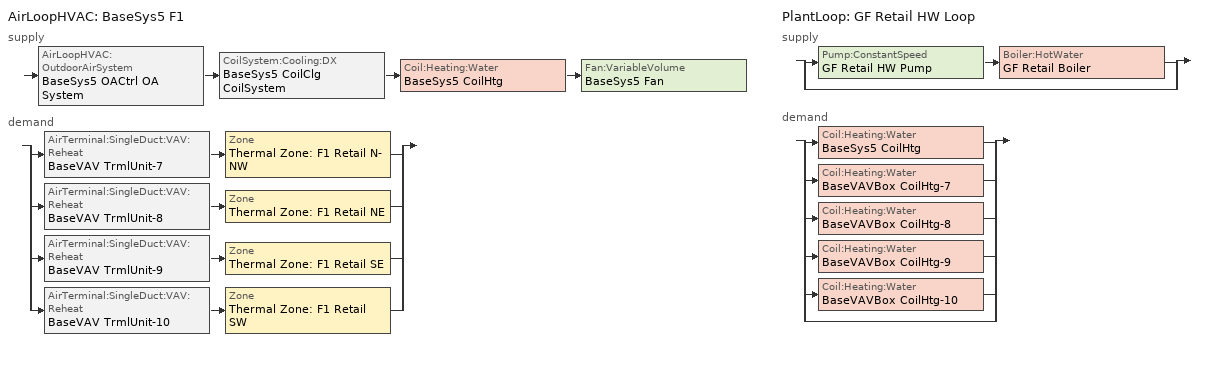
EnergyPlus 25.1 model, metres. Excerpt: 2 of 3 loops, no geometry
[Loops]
AirLoopHVAC 'BaseSys5 F1'
 supply: AirLoopHVAC:OutdoorAirSystem 'BaseSys5 OACtrl OA System' > CoilSystem:Cooling:DX 'BaseSys5 CoilClg CoilSystem' > Coil:Heating:Water 'BaseSys5 CoilHtg' > Fan:VariableVolume 'BaseSys5 Fan'
 demand: split
  | AirTerminal:SingleDuct:VAV:Reheat 'BaseVAV TrmlUnit-7' > Zone 'Thermal Zone: F1 Retail N-NW'
  | AirTerminal:SingleDuct:VAV:Reheat 'BaseVAV TrmlUnit-8' > Zone 'Thermal Zone: F1 Retail NE'
  | AirTerminal:SingleDuct:VAV:Reheat 'BaseVAV TrmlUnit-9' > Zone 'Thermal Zone: F1 Retail SE'
  | AirTerminal:SingleDuct:VAV:Reheat 'BaseVAV TrmlUnit-10' > Zone 'Thermal Zone: F1 Retail SW'
PlantLoop 'GF Retail HW Loop'
 supply: split
  | Pump:ConstantSpeed 'GF Retail HW Pump' > Boiler:HotWater 'GF Retail Boiler'
  | bypass
 demand: split
  | Coil:Heating:Water 'BaseSys5 CoilHtg'
  | Coil:Heating:Water 'BaseVAVBox CoilHtg-7'
  | Coil:Heating:Water 'BaseVAVBox CoilHtg-8'
  | Coil:Heating:Water 'BaseVAVBox CoilHtg-9'
  | Coil:Heating:Water 'BaseVAVBox CoilHtg-10'
  | bypass
[ZoneControl:Thermostat] Temperature Difference Between Cutout And Setpoint {deltaC}=0
Name | Zone or ZoneList | Control Type Schedule | Control 1
Thermal Zone: F1 Retail N-NW Thermostat | Thermal Zone: F1 Retail N-NW | Thermal Zone: F1 Retail N-NW Thermostat Schedule | Thermal Zone: F1 Retail N-NW Thermostat
Thermal Zone: F1 Retail NE Thermostat | Thermal Zone: F1 Retail NE | Thermal Zone: F1 Retail NE Thermostat Schedule | Thermal Zone: F1 Retail NE Thermostat
Thermal Zone: F1 Retail SE Thermostat | Thermal Zone: F1 Retail SE | Thermal Zone: F1 Retail SE Thermostat Schedule | Thermal Zone: F1 Retail SE Thermostat
Thermal Zone: F1 Retail SW Thermostat | Thermal Zone: F1 Retail SW | Thermal Zone: F1 Retail SW Thermostat Schedule | Thermal Zone: F1 Retail SW Thermostat
[ThermostatSetpoint:DualSetpoint] Heating Setpoint Temperature Schedule=RetailHtgSetpt; Cooling Setpoint Temperature Schedule=RetailClgSetpt
Thermal Zone: F1 Retail N-NW Thermostat; Thermal Zone: F1 Retail NE Thermostat; Thermal Zone: F1 Retail SE Thermostat; Thermal Zone: F1 Retail SW Thermostat
[AirTerminal:SingleDuct:VAV:Reheat] Availability Schedule=Always On Discrete; Zone Minimum Air Flow Input Method=FixedFlowRate; Constant Minimum Air Flow Fraction=0.3; Maximum Hot Water or Steam Flow Rate {m3/s}=Autosize; Minimum Hot Water or Steam Flow Rate {m3/s}=0; Convergence Tolerance=0.001; Damper Heating Action=Reverse; Maximum Reheat Air Temperature {C}=35
Name | Maximum Air Flow Rate {m3/s} | Fixed Minimum Air Flow Rate {m3/s} | Reheat Coil | Maximum Flow Fraction During Reheat
BaseVAV TrmlUnit-7 | 2.30354 | 0.720272 | BaseVAVBox CoilHtg-7 | 0.499999
BaseVAV TrmlUnit-8 | 1.7324 | 0.519897 | BaseVAVBox CoilHtg-8 | 0.499999
BaseVAV TrmlUnit-9 | 1.1492 | 0.346598 | BaseVAVBox CoilHtg-9 | 0.500002
BaseVAV TrmlUnit-10 | 1.79697 | 0.532895 | BaseVAVBox CoilHtg-10 | 0.499999
[Coil:Heating:Water] Availability Schedule=Always On Discrete; U-Factor Times Area Value {W/K}=Autosize; Maximum Water Flow Rate {m3/s}=Autosize; Performance Input Method=NominalCapacity; Rated Inlet Water Temperature {C}=71.1111; Rated Inlet Air Temperature {C}=16.6; Rated Outlet Water Temperature {C}=48.8889; Rated Outlet Air Temperature {C}=32.2; Rated Ratio for Air and Water Convection=0.5
Name | Rated Capacity {W}
BaseVAVBox CoilHtg-7 | 29397.7
BaseVAVBox CoilHtg-8 | 23087.7
BaseVAVBox CoilHtg-9 | 19431.4
BaseVAVBox CoilHtg-10 | 28020.7
BaseSys5 CoilHtg | 29579.4
[Zone equipment]
Thermal Zone: F1 Retail N-NW: BaseVAV TrmlUnit-7
Thermal Zone: F1 Retail NE: BaseVAV TrmlUnit-8
Thermal Zone: F1 Retail SE: BaseVAV TrmlUnit-9
Thermal Zone: F1 Retail SW: BaseVAV TrmlUnit-10
[Sizing:Zone] Zone Cooling Design Supply Air Temperature Input Method=TemperatureDifference; Zone Cooling Design Supply Air Temperature {C}=14; Zone Cooling Design Supply Air Temperature Difference {deltaC}=11.1111; Zone Heating Design Supply Air Temperature Input Method=TemperatureDifference; Zone Heating Design Supply Air Temperature {C}=40; Zone Heating Design Supply Air Temperature Difference {deltaC}=13.8889; Zone Cooling Design Supply Air Humidity Ratio {kgWater/kgDryAir}=0.0085; Zone Heating Design Supply Air Humidity Ratio {kgWater/kgDryAir}=0.008; Zone Heating Sizing Factor=1; Zone Cooling Sizing Factor=1; Cooling Design Air Flow Method=DesignDay; Cooling Design Air Flow Rate {m3/s}=0; Cooling Minimum Air Flow per Zone Floor Area {m3/s-m2}=0; Cooling Minimum Air Flow {m3/s}=0; Cooling Minimum Air Flow Fraction=0; Heating Design Air Flow Method=DesignDayWithLimit; Heating Design Air Flow Rate {m3/s}=0; Heating Maximum Air Flow per Zone Floor Area {m3/s-m2}=0; Heating Maximum Air Flow {m3/s}=0; Account for Dedicated Outdoor Air System=No; Zone Load Sizing Method=Sensible Load Only No Latent Load; Zone Latent Cooling Design Supply Air Humidity Ratio Input Method=HumidityRatioDifference; Zone Cooling Design Supply Air Humidity Ratio Difference {kgWater/kgDryAir}=0.005; Zone Latent Heating Design Supply Air Humidity Ratio Input Method=HumidityRatioDifference; Zone Humidification Design Supply Air Humidity Ratio Difference {kgWater/kgDryAir}=0.005; Type of Space Sum to Use=Coincident
Name | Design Specification Outdoor Air Object | Heating Maximum Air Flow Fraction
Thermal Zone: F1 Retail N-NW | Thermal Zone: F1 Retail N-NW Design Specification Outdoor Air | 0.5
Thermal Zone: F1 Retail NE | Thermal Zone: F1 Retail NE Design Specification Outdoor Air | 0.5
Thermal Zone: F1 Retail SE | Thermal Zone: F1 Retail SE Design Specification Outdoor Air | 0.500002
Thermal Zone: F1 Retail SW | Thermal Zone: F1 Retail SW Design Specification Outdoor Air | 0.5
[DesignSpecification:OutdoorAir] Outdoor Air Method=Maximum; Outdoor Air Flow per Person {m3/s-person}=0; Outdoor Air Flow per Zone Floor Area {m3/s-m2}=0.0012954; Outdoor Air Flow per Zone {m3/s}=0; Outdoor Air Flow Air Changes per Hour {1/hr}=0
Thermal Zone: F1 Retail N-NW Design Specification Outdoor Air; Thermal Zone: F1 Retail NE Design Specification Outdoor Air; Thermal Zone: F1 Retail SE Design Specification Outdoor Air; Thermal Zone: F1 Retail SW Design Specification Outdoor Air
[AirLoopHVAC]
BaseSys5 F1: Design Supply Air Flow Rate {m3/s}=7.88516; Design Return Air Flow Fraction of Supply Air Flow=1
[Sizing:System]
BaseSys5 F1: Type of Load to Size On=Sensible; Design Outdoor Air Flow Rate {m3/s}=Autosize; Central Heating Maximum System Air Flow Ratio=0.499999; Preheat Design Temperature {C}=5.68434e-14; Preheat Design Humidity Ratio {kgWater/kgDryAir}=0; Precool Design Temperature {C}=5.68434e-14; Precool Design Humidity Ratio {kgWater/kgDryAir}=0; Central Cooling Design Supply Air Temperature {C}=12.7778; Central Heating Design Supply Air Temperature {C}=15.5556; Type of Zone Sum to Use=Coincident; 100% Outdoor Air in Cooling=No; 100% Outdoor Air in Heating=No; Central Cooling Design Supply Air Humidity Ratio {kgWater/kgDryAir}=0.0085; Central Heating Design Supply Air Humidity Ratio {kgWater/kgDryAir}=0.008; Cooling Supply Air Flow Rate Method=DesignDay; Cooling Supply Air Flow Rate {m3/s}=0; Cooling Supply Air Flow Rate Per Floor Area {m3/s-m2}=0.00996765; Cooling Fraction of Autosized Cooling Supply Air Flow Rate=1; Cooling Supply Air Flow Rate Per Unit Cooling Capacity {m3/s-W}=3.94755e-05; Heating Supply Air Flow Rate Method=DesignDay; Heating Supply Air Flow Rate {m3/s}=0; Heating Supply Air Flow Rate Per Floor Area {m3/s-m2}=0.00996765; Heating Fraction of Autosized Heating Supply Air Flow Rate=1; Heating Fraction of Autosized Cooling Supply Air Flow Rate=1; Heating Supply Air Flow Rate Per Unit Heating Capacity {m3/s-W}=3.15882e-05; System Outdoor Air Method=ZoneSum; Zone Maximum Outdoor Air Fraction=1; Cooling Design Capacity Method=CoolingDesignCapacity; Cooling Design Capacity {W}=Autosize; Cooling Design Capacity Per Floor Area {W/m2}=234.7; Fraction of Autosized Cooling Design Capacity=1; Heating Design Capacity Method=HeatingDesignCapacity; Heating Design Capacity {W}=Autosize; Heating Design Capacity Per Floor Area {W/m2}=157; Fraction of Autosized Heating Design Capacity=1; Central Cooling Capacity Control Method=OnOff; Occupant Diversity=Autosize
[Controller:WaterCoil]
Controller Water Coil 1: Control Variable=Temperature; Action=Normal; Actuator Variable=Flow; Controller Convergence Tolerance {deltaC}=0.1; Maximum Actuated Flow {m3/s}=0.000398048; Minimum Actuated Flow {m3/s}=0
[Controller:OutdoorAir]
BaseSys5 OACtrl: Minimum Outdoor Air Flow Rate {m3/s}=0; Maximum Outdoor Air Flow Rate {m3/s}=Autosize; Economizer Control Type=FixedDryBulb; Economizer Control Action Type=ModulateFlow; Economizer Maximum Limit Dry-Bulb Temperature {C}=21.6667; Economizer Maximum Limit Enthalpy {J/kg}=116300; Lockout Type=NoLockout; Minimum Limit Type=FixedMinimum; Minimum Outdoor Air Schedule=BaseSys5 OACtrl Schedule; Maximum Fraction of Outdoor Air Schedule=BaseSys5 OACtrl Max OA Schedule; Mechanical Ventilation Controller=BaseSys5 OACtrl Mech Vent Controller; High Humidity Control=No; High Humidity Outdoor Air Flow Ratio=1; Control High Indoor Humidity Based on Outdoor Humidity Ratio=Yes; Heat Recovery Bypass Control Type=BypassWhenWithinEconomizerLimits; Economizer Operation Staging=InterlockedWithMechanicalCooling
[Controller:MechanicalVentilation]
BaseSys5 OACtrl Mech Vent Controller: Availability Schedule=BaseSys5 OACtrl Schedule; Demand Controlled Ventilation=No; System Outdoor Air Method=ZoneSum; Zone or ZoneList Name 1=Thermal Zone: F1 Retail N-NW; Design Specification Outdoor Air Object Name 1=Thermal Zone: F1 Retail N-NW Design Specification Outdoor Air; Zone or ZoneList Name 2=Thermal Zone: F1 Retail NE; Design Specification Outdoor Air Object Name 2=Thermal Zone: F1 Retail NE Design Specification Outdoor Air; Zone or ZoneList Name 3=Thermal Zone: F1 Retail SE; Design Specification Outdoor Air Object Name 3=Thermal Zone: F1 Retail SE Design Specification Outdoor Air; Zone or ZoneList Name 4=Thermal Zone: F1 Retail SW; Design Specification Outdoor Air Object Name 4=Thermal Zone: F1 Retail SW Design Specification Outdoor Air
[SetpointManager:MixedAir] Control Variable=Temperature
Name | Setpoint Node or NodeList
BaseSys5 OACtrl OA System Mixed Air Node OS Default SPM | BaseSys5 OACtrl OA System Mixed Air Node
BaseSys5 CoilClg Outlet Node OS Default SPM | BaseSys5 CoilClg Outlet Node
BaseSys5 CoilHtg Air Outlet Node OS Default SPM | BaseSys5 CoilHtg Air Outlet Node
[CoilSystem:Cooling:DX]
BaseSys5 CoilClg CoilSystem: Availability Schedule=Always On Discrete; Cooling Coil=BaseSys5 CoilClg
[Coil:Cooling:DX:TwoSpeed]
BaseSys5 CoilClg: Availability Schedule=Always On Discrete; High Speed Gross Rated Total Cooling Capacity {W}=152629; High Speed Rated Sensible Heat Ratio=Autosize; High Speed Gross Rated Cooling COP {W/W}=3.42235; High Speed Rated Air Flow Rate {m3/s}=7.88516; High Speed Rated Evaporator Fan Power Per Volume Flow Rate 2017 {W/(m3/s)}=773.3; High Speed Rated Evaporator Fan Power Per Volume Flow Rate 2023 {W/(m3/s)}=934.4; Unit Internal Static Air Pressure {Pa}=773.3; Total Cooling Capacity Function of Temperature Curve=CoilClgDXQRatio_fTwbToadbSI; Total Cooling Capacity Function of Flow Fraction Curve=CoilClgDXDblQRatio_fCFMRatio; Energy Input Ratio Function of Temperature Curve=CoilClgDXEIRRatio_fTwbToadbSI; Energy Input Ratio Function of Flow Fraction Curve=CoilClgDXDblEIRRatio_fCFMRatio; Part Load Fraction Correlation Curve=CoilClgDXEIRRatio_fQFrac; Low Speed Gross Rated Total Cooling Capacity {W}=76314.5; Low Speed Gross Rated Sensible Heat Ratio=Autosize; Low Speed Gross Rated Cooling COP {W/W}=3.42235; Low Speed Rated Air Flow Rate {m3/s}=3.94258; Low Speed Rated Evaporator Fan Power Per Volume Flow Rate 2017 {W/(m3/s)}=773.3; Low Speed Rated Evaporator Fan Power Per Volume Flow Rate 2023 {W/(m3/s)}=934.4; Low Speed Total Cooling Capacity Function of Temperature Curve=CoilClgDXQRatio_fTwbToadbSI 1; Low Speed Energy Input Ratio Function of Temperature Curve=CoilClgDXEIRRatio_fTwbToadbSI 1; Condenser Type=AirCooled; Minimum Outdoor Dry-Bulb Temperature for Compressor Operation {C}=-25; High Speed Evaporative Condenser Effectiveness=0.9; High Speed Evaporative Condenser Air Flow Rate {m3/s}=Autosize; High Speed Evaporative Condenser Pump Rated Power Consumption {W}=Autosize; Low Speed Evaporative Condenser Effectiveness=0.9; Low Speed Evaporative Condenser Air Flow Rate {m3/s}=Autosize; Low Speed Evaporative Condenser Pump Rated Power Consumption {W}=Autosize; Basin Heater Capacity {W/K}=0; Basin Heater Setpoint Temperature {C}=2
[Fan:VariableVolume]
BaseSys5 Fan: Availability Schedule=RetailHVACAvail; Fan Total Efficiency=0.6084; Pressure Rise {Pa}=1220.1; Maximum Flow Rate {m3/s}=7.88516; Fan Power Minimum Flow Rate Input Method=FixedFlowRate; Fan Power Minimum Flow Fraction=0; Fan Power Minimum Air Flow Rate {m3/s}=2.11966; Motor Efficiency=0.936; Motor In Airstream Fraction=1; Fan Power Coefficient 1=0.04076; Fan Power Coefficient 2=0.088045; Fan Power Coefficient 3=-0.072926; Fan Power Coefficient 4=0.94374; Fan Power Coefficient 5=0
[SetpointManager:Warmest]
Setpoint Manager Warmest 1: Control Variable=Temperature; HVAC Air Loop=BaseSys5 F1; Minimum Setpoint Temperature {C}=12.7778; Maximum Setpoint Temperature {C}=15.5556; Strategy=MaximumTemperature; Setpoint Node or NodeList=BaseSys5 Fan Outlet Node
[PlantLoop]
GF Retail HW Loop: Fluid Type=Water; Plant Equipment Operation Scheme=GF Retail HW Loop Operation Schemes; Maximum Loop Temperature {C}=100; Minimum Loop Temperature {C}=0; Maximum Loop Flow Rate {m3/s}=0.00121301; Minimum Loop Flow Rate {m3/s}=0; Plant Loop Volume {m3}=Autocalculate; Load Distribution Scheme=Optimal; Plant Loop Demand Calculation Scheme=SingleSetpoint; Common Pipe Simulation=None
[Sizing:Plant]
GF Retail HW Loop: Loop Type=Heating; Design Loop Exit Temperature {C}=71.1111; Loop Design Temperature Difference {deltaC}=22.2222; Sizing Option=NonCoincident; Zone Timesteps in Averaging Window=1; Coincident Sizing Factor Mode=None
[Pump:ConstantSpeed]
GF Retail HW Pump: Design Flow Rate {m3/s}=0.00121301; Design Pump Head {Pa}=180540; Design Power Consumption {W}=365.33; Motor Efficiency=0.855; Fraction of Motor Inefficiencies to Fluid Stream=0; Pump Control Type=Intermittent; Design Power Sizing Method=PowerPerFlowPerPressure; Design Electric Power per Unit Flow Rate {W/(m3/s)}=348701.1; Design Shaft Power per Unit Flow Rate per Unit Head {W-s/m3-Pa}=1.28205
[Boiler:HotWater]
GF Retail Boiler: Fuel Type=NaturalGas; Nominal Capacity {W}=112738; Nominal Thermal Efficiency=0.84; Efficiency Curve Temperature Evaluation Variable=LeavingBoiler; Normalized Boiler Efficiency Curve=BlrHWBlrFIRRatio_fQRatioSI; Design Water Flow Rate {m3/s}=0.00121369; Minimum Part Load Ratio=0; Maximum Part Load Ratio=1; Optimum Part Load Ratio=1; Water Outlet Upper Temperature Limit {C}=99; Boiler Flow Mode=ConstantFlow; On Cycle Parasitic Electric Load {W}=16.8204; Sizing Factor=1; Off Cycle Parasitic Fuel Load {W}=0
[PlantEquipmentOperationSchemes]
GF Retail HW Loop Operation Schemes: Control Scheme Object Type 1=PlantEquipmentOperation:HeatingLoad; Control Scheme Name 1=GF Retail HW Loop Heating Operation Scheme; Control Scheme Schedule Name 1=Always On Discrete
[PlantEquipmentOperation:HeatingLoad]
GF Retail HW Loop Heating Operation Scheme: Load Range Lower Limit 1 {W}=0; Load Range Upper Limit 1 {W}=1000000000; Range Equipment List Name 1=GF Retail HW Loop Heating Equipment List
[PlantEquipmentList]
GF Retail HW Loop Heating Equipment List: Boiler:HotWater, GF Retail Boiler
[SetpointManager:Scheduled]
Setpoint Manager Scheduled 1: Control Variable=Temperature; Schedule=GF Retail HW Loop Supply Temp Schedule; Setpoint Node or NodeList=GF Retail HW Loop Supply Mixer Outlet Node
[Schedule:Year]
RetailHtgSetpt: RetailHtgSetptWk, 1, 1, 12, 31
RetailClgSetpt: RetailClgSetptWk, 1, 1, 12, 31
BaseSys5 OACtrl Schedule: BaseSys5 OACtrl Schedule Week 1, 1, 1, 12, 31
RetailHVACAvail: RetailHVACAvailWk, 1, 1, 12, 31
BaseSys5 OACtrl Max OA Schedule: BaseSys5 OACtrl Max OA Schedule Week Rule - Jan1-Dec31, 1, 1, 12, 31
GF Retail HW Loop Supply Temp Schedule: GF Retail HW Loop Supply Temp Schedule Week Rule - Jan1-Dec31, 1, 1, 12, 31
[Schedule:Week:Daily]
RetailHtgSetptWk: RetailHtgSetptSun, RetailHtgSetptWD, RetailHtgSetptWD, RetailHtgSetptWD, RetailHtgSetptWD, RetailHtgSetptWD, RetailHtgSetptSat, RetailHtgSetptSun, RetailHtgSetptWD, RetailHtgSetptWD, RetailHtgSetptSun, RetailHtgSetptSun
RetailClgSetptWk: RetailClgSetptSun, RetailClgSetptWD, RetailClgSetptWD, RetailClgSetptWD, RetailClgSetptWD, RetailClgSetptWD, RetailClgSetptSat, RetailClgSetptSun, RetailClgSetptWD, RetailClgSetptWD, RetailClgSetptSun, RetailClgSetptSun
BaseSys5 OACtrl Schedule Week 1: BaseSys5 OACtrl Schedule Week 1 Sunday, BaseSys5 OACtrl Schedule Week 1 Monday, BaseSys5 OACtrl Schedule Week 1 Tuesday, BaseSys5 OACtrl Schedule Week 1 Wednesday, BaseSys5 OACtrl Schedule Week 1 Thursday, BaseSys5 OACtrl Schedule Week 1 Friday, BaseSys5 OACtrl Schedule Week 1 Saturday, BaseSys5 OACtrl Schedule Week 1 Holiday, BaseSys5 OACtrl Schedule Week 1 Summer, BaseSys5 OACtrl Schedule Week 1 Winter, BaseSys5 OACtrl Schedule Week 1 Custom 1, BaseSys5 OACtrl Schedule Week 1 Custom 2
RetailHVACAvailWk: RetailHVACAvailSun, RetailHVACAvailWD, RetailHVACAvailWD, RetailHVACAvailWD, RetailHVACAvailWD, RetailHVACAvailWD, RetailHVACAvailSat, RetailHVACAvailSun, AllOnHVACAvailDay, AllOnHVACAvailDay, RetailHVACAvailSun, RetailHVACAvailSun
BaseSys5 OACtrl Max OA Schedule Week Rule - Jan1-Dec31: BaseSys5 OACtrl Max OA Schedule Day Schedule, BaseSys5 OACtrl Max OA Schedule Day Schedule, BaseSys5 OACtrl Max OA Schedule Day Schedule, BaseSys5 OACtrl Max OA Schedule Day Schedule, BaseSys5 OACtrl Max OA Schedule Day Schedule, BaseSys5 OACtrl Max OA Schedule Day Schedule, BaseSys5 OACtrl Max OA Schedule Day Schedule, BaseSys5 OACtrl Max OA Schedule Day Schedule, BaseSys5 OACtrl Max OA Schedule Day Schedule, BaseSys5 OACtrl Max OA Schedule Day Schedule, BaseSys5 OACtrl Max OA Schedule Day Schedule, BaseSys5 OACtrl Max OA Schedule Day Schedule
GF Retail HW Loop Supply Temp Schedule Week Rule - Jan1-Dec31: GF Retail HW Loop Supply Temp Schedule Day Schedule, GF Retail HW Loop Supply Temp Schedule Day Schedule, GF Retail HW Loop Supply Temp Schedule Day Schedule, GF Retail HW Loop Supply Temp Schedule Day Schedule, GF Retail HW Loop Supply Temp Schedule Day Schedule, GF Retail HW Loop Supply Temp Schedule Day Schedule, GF Retail HW Loop Supply Temp Schedule Day Schedule, GF Retail HW Loop Supply Temp Schedule Day Schedule, GF Retail HW Loop Supply Temp Schedule Day Schedule, GF Retail HW Loop Supply Temp Schedule Day Schedule, GF Retail HW Loop Supply Temp Schedule Day Schedule, GF Retail HW Loop Supply Temp Schedule Day Schedule
[Schedule:Day:Interval]
RetailHtgSetptSun: No, 01:00, 15.5556, 02:00, 15.5556, 03:00, 15.5556, 04:00, 15.5556, 05:00, 15.5556, 06:00, 15.5556, 07:00, 15.5556, 08:00, 15.5556, 09:00, 21.1111, 10:00, 21.1111, 11:00, 21.1111, 12:00, 21.1111, 13:00, 21.1111, 14:00, 21.1111, 15:00, 21.1111, 16:00, 21.1111, 17:00, 21.1111, 18:00, 21.1111, 19:00, 21.1111, 20:00, 15.5556, 21:00, 15.5556, 22:00, 15.5556, 23:00, 15.5556, 24:00, 15.5556
RetailHtgSetptWD: No, 01:00, 15.5556, 02:00, 15.5556, 03:00, 15.5556, 04:00, 15.5556, 05:00, 15.5556, 06:00, 15.5556, 07:00, 21.1111, 08:00, 21.1111, 09:00, 21.1111, 10:00, 21.1111, 11:00, 21.1111, 12:00, 21.1111, 13:00, 21.1111, 14:00, 21.1111, 15:00, 21.1111, 16:00, 21.1111, 17:00, 21.1111, 18:00, 21.1111, 19:00, 21.1111, 20:00, 21.1111, 21:00, 21.1111, 22:00, 15.5556, 23:00, 15.5556, 24:00, 15.5556
RetailHtgSetptSat: No, 01:00, 15.5556, 02:00, 15.5556, 03:00, 15.5556, 04:00, 15.5556, 05:00, 15.5556, 06:00, 15.5556, 07:00, 21.1111, 08:00, 21.1111, 09:00, 21.1111, 10:00, 21.1111, 11:00, 21.1111, 12:00, 21.1111, 13:00, 21.1111, 14:00, 21.1111, 15:00, 21.1111, 16:00, 21.1111, 17:00, 21.1111, 18:00, 21.1111, 19:00, 21.1111, 20:00, 21.1111, 21:00, 21.1111, 22:00, 21.1111, 23:00, 15.5556, 24:00, 15.5556
RetailClgSetptSun: No, 01:00, 29.4444, 02:00, 29.4444, 03:00, 29.4444, 04:00, 29.4444, 05:00, 29.4444, 06:00, 29.4444, 07:00, 29.4444, 08:00, 29.4444, 09:00, 23.8889, 10:00, 23.8889, 11:00, 23.8889, 12:00, 23.8889, 13:00, 23.8889, 14:00, 23.8889, 15:00, 23.8889, 16:00, 23.8889, 17:00, 23.8889, 18:00, 23.8889, 19:00, 23.8889, 20:00, 29.4444, 21:00, 29.4444, 22:00, 29.4444, 23:00, 29.4444, 24:00, 29.4444
AllOnHVACAvailDay; BaseSys5 OACtrl Schedule Week 1 Summer; BaseSys5 OACtrl Schedule Week 1 Winter: No, 01:00, 1, 02:00, 1, 03:00, 1, 04:00, 1, 05:00, 1, 06:00, 1, 07:00, 1, 08:00, 1, 09:00, 1, 10:00, 1, 11:00, 1, 12:00, 1, 13:00, 1, 14:00, 1, 15:00, 1, 16:00, 1, 17:00, 1, 18:00, 1, 19:00, 1, 20:00, 1, 21:00, 1, 22:00, 1, 23:00, 1, 24:00, 1
BaseSys5 OACtrl Max OA Schedule Day Schedule: No, 24:00, 1
BaseSys5 OACtrl Schedule Week 1 Custom 1; BaseSys5 OACtrl Schedule Week 1 Custom 2; BaseSys5 OACtrl Schedule Week 1 Holiday; BaseSys5 OACtrl Schedule Week 1 Sunday; RetailHVACAvailSun: No, 01:00, 0, 02:00, 0, 03:00, 0, 04:00, 0, 05:00, 0, 06:00, 0, 07:00, 0, 08:00, 0, 09:00, 1, 10:00, 1, 11:00, 1, 12:00, 1, 13:00, 1, 14:00, 1, 15:00, 1, 16:00, 1, 17:00, 1, 18:00, 1, 19:00, 1, 20:00, 0, 21:00, 0, 22:00, 0, 23:00, 0, 24:00, 0
BaseSys5 OACtrl Schedule Week 1 Friday; BaseSys5 OACtrl Schedule Week 1 Monday; BaseSys5 OACtrl Schedule Week 1 Thursday; BaseSys5 OACtrl Schedule Week 1 Tuesday; BaseSys5 OACtrl Schedule Week 1 Wednesday; RetailHVACAvailWD: No, 01:00, 0, 02:00, 0, 03:00, 0, 04:00, 0, 05:00, 0, 06:00, 0, 07:00, 1, 08:00, 1, 09:00, 1, 10:00, 1, 11:00, 1, 12:00, 1, 13:00, 1, 14:00, 1, 15:00, 1, 16:00, 1, 17:00, 1, 18:00, 1, 19:00, 1, 20:00, 1, 21:00, 1, 22:00, 0, 23:00, 0, 24:00, 0
BaseSys5 OACtrl Schedule Week 1 Saturday; RetailHVACAvailSat: No, 01:00, 0, 02:00, 0, 03:00, 0, 04:00, 0, 05:00, 0, 06:00, 0, 07:00, 1, 08:00, 1, 09:00, 1, 10:00, 1, 11:00, 1, 12:00, 1, 13:00, 1, 14:00, 1, 15:00, 1, 16:00, 1, 17:00, 1, 18:00, 1, 19:00, 1, 20:00, 1, 21:00, 1, 22:00, 1, 23:00, 0, 24:00, 0
GF Retail HW Loop Supply Temp Schedule Day Schedule: No, 24:00, 71.1111
[Schedule:Compact]
Thermal Zone: F1 Retail N-NW Thermostat Schedule; Thermal Zone: F1 Retail NE Thermostat Schedule; Thermal Zone: F1 Retail SE Thermostat Schedule; Thermal Zone: F1 Retail SW Thermostat Schedule: Through: 12/31, For: AllDays, Until: 24:00, 4
[Schedule:Constant]
Always On Discrete: Hourly Value=1
[Curve:Biquadratic] Minimum Value of x {BasedOnField A2}=13.89; Maximum Value of x {BasedOnField A2}=25; Minimum Value of y {BasedOnField A3}=23.89; Maximum Value of y {BasedOnField A3}=46.11
Name | Coefficient1 Constant | Coefficient2 x | Coefficient3 x**2 | Coefficient4 y | Coefficient5 y**2 | Coefficient6 x*y
CoilClgDXQRatio_fTwbToadbSI; CoilClgDXQRatio_fTwbToadbSI 1 | 0.86779 | 0.014245 | 0.000554 | -0.007569 | 3.2e-05 | -0.000191
CoilClgDXEIRRatio_fTwbToadbSI; CoilClgDXEIRRatio_fTwbToadbSI 1 | 0.116709 | 0.028458 | -0.000411 | 0.021422 | 0.000162 | -0.00068
[Curve:Cubic]
Name | Coefficient1 Constant | Coefficient2 x | Coefficient3 x**2 | Coefficient4 x**3 | Minimum Value of x {BasedOnField A2} | Maximum Value of x {BasedOnField A2} | Minimum Curve Output {BasedOnField A3} | Maximum Curve Output {BasedOnField A3}
CoilClgDXDblQRatio_fCFMRatio | 0.472786 | 1.24334 | -1.03871 | 0.322578 | 0 | 100 | 0.47
CoilClgDXDblEIRRatio_fCFMRatio | 1.00795 | 0.345441 | -0.692289 | 0.338899 | 0 | 100
CoilClgDXEIRRatio_fQFrac | 0 | 5.1091 | -8.5515 | 4.4744 | 0.7 | 1 | 0.92 | 1
[Curve:Quadratic]
BlrHWBlrFIRRatio_fQRatioSI: Coefficient1 Constant=0.6267; Coefficient2 x=0.674; Coefficient3 x**2=-0.3073; Minimum Value of x {BasedOnField A2}=0; Maximum Value of x {BasedOnField A2}=100; Minimum Curve Output {BasedOnField A3}=0.75
